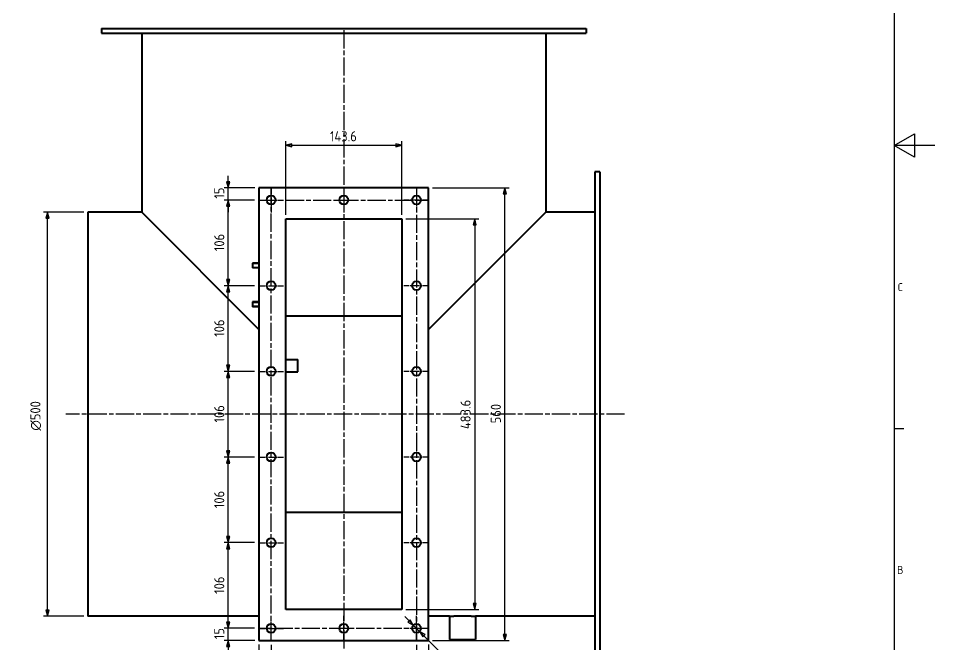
# Model space of a CAD drawing. Header units: millimetres. Extents: x 0 to 2970, y 0 to 2100.
# Drawn here: x 1835 to 2970, y 432 to 1208 of the extents above; entities that cross this region are included whole.
import ezdxf

# ---------------------------------------------------------------- set-up
doc = ezdxf.new("R2010")
doc.units = ezdxf.units.MM
doc.header["$LTSCALE"] = 5
doc.linetypes.add('CHAIN', pattern=[0.3543, 0.2362, -0.0295, 0.0591, -0.0295])
doc.layers.get('0').update_dxf_attribs({"color": 3, "lineweight": 25})
for name, color, linetype, lineweight in [('가시적인 것(ISO)', 3, 'Continuous', 40), ('가시적인 좁은 것(ISO)', 3, 'Continuous', 35), ('경계(ISO)', 7, 'Continuous', 25), ('중심 표식(ISO)', 1, 'Continuous', 25), ('중심선(ISO)', 1, 'Continuous', 25), ('치수(ISO)', 2, 'Continuous', 25)]:
    doc.layers.add(name, color=color, linetype=linetype, lineweight=lineweight)
doc.styles.add('문자 텍스트_PSTEK_POSCO', font='isocp.shx')
doc.styles.add('치수 텍스트_PSTEK_POSCO', font='isocp.shx')
doc.dimstyles.new('치수_PSTEK_POSCO', dxfattribs={"dimscale": 5, "dimtxt": 2.5, "dimasz": 1.5, "dimexe": 1, "dimexo": 1, "dimgap": 1, "dimtad": 1, "dimrnd": 1e-08, "dimdsep": 46, "dimtxsty": '치수 텍스트_PSTEK_POSCO', "dimblk": 'Filled-2', "dimcen": 0.09, "dimdle": 10, "dimclrd": 7, "dimclre": 7, "dimclrt": 2, "dimadec": 1, "dimazin": 2, "dimtfac": 1, "dimtmove": 0, "dimatfit": 3, "dimfxl": 0, "dimtolj": 1, "dimlwd": -1, "dimlwe": -1, "dimarcsym": 0})

# ---------------------------------------------------------------- blocks, each defined once
blk = doc.blocks.new('경계 Default Border')
at = {"layer": '경계(ISO)'}
blk.add_line((584, 140), (586.4, 140), dxfattribs=at)
at = {"layer": '경계(ISO)', "flags": 128}
for points in [[(10, 10), (10, 410), (584, 410), (584, 10), (10, 10)], [(594, 210), (584, 210), (589, 212.89), (589, 207.11), (584, 210)]]:
    blk.add_lwpolyline(points, dxfattribs=at)
at = {"layer": '경계(ISO)', "color": 2, "char_height": 2, "attachment_point": 7, "style": '문자 텍스트_PSTEK_POSCO'}
for s, insert in [('C', (584.83, 173.98)), ('B', (584.72, 103.98))]:
    blk.add_mtext(s, dxfattribs=dict(at, insert=insert))
blk = doc.blocks.new('Filled-2')
at = {"color": 0}
for p, q in [((0, 0), (-1, 0.27)), ((-1, 0.27), (-1, -0.27)), ((-1, 0), (0, 0)), ((-1, -0.27), (0, 0))]:
    blk.add_line(p, q, dxfattribs=at)
at = {"color": 0, "flags": 128}
blk.add_lwpolyline([(-1, -0.27), (0, 0), (-1, 0.27), (-1, -0.27)], dxfattribs=at)
at = {"color": 0}
blk.add_solid([(-1, -0.27), (0, 0), (-1, 0.27), (-1, -0.27)], dxfattribs=at)
blk = doc.blocks.new('*D23')
at = {"layer": 'Defpoints', "color": 0, "transparency": 16777216}
for p in [(1871.3, 967.7), (1921.3, 967.7), (1921.3, 467.7)]:
    blk.add_point(p, dxfattribs=at)
at = {"layer": '치수(ISO)', "color": 7, "transparency": 16777216}
for p, q in [((1916.3, 967.7), (1866.3, 967.7)), ((1871.3, 475.2), (1871.3, 960.2)), ((1916.3, 467.7), (1866.3, 467.7))]:
    blk.add_line(p, q, dxfattribs=at)
at = {"layer": '치수(ISO)', "color": 7, "transparency": 16777216, "xscale": 7.5, "yscale": 7.5, "zscale": 7.5}
for p, rotation in [((1871.3, 967.7), 90), ((1871.3, 467.7), 270)]:
    blk.add_blockref('Filled-2', p, dxfattribs=dict(at, rotation=rotation))
at = {"layer": '치수(ISO)', "color": 2, "transparency": 16777216, "insert": (1856.9, 697.3), "char_height": 12.5, "attachment_point": 4, "rotation": 90, "style": '치수 텍스트_PSTEK_POSCO'}
blk.add_mtext('\\A1;\\fAIGDT|b0|i0;\\H12.5000;\\ln\\fisocp|b0|i0;\\H12.5000;500', dxfattribs=at)
blk = doc.blocks.new('*D51')
at = {"layer": 'Defpoints', "color": 0, "transparency": 16777216}
for p in [(2148.3, 437.2), (2238.3, 419), (2238.3, 393.2)]:
    blk.add_point(p, dxfattribs=at)
at = {"layer": '치수(ISO)', "color": 7, "transparency": 16777216}
for p, q in [((2148.3, 432.2), (2148.3, 388.2)), ((2238.3, 414), (2238.3, 388.2)), ((2155.8, 393.2), (2230.8, 393.2))]:
    blk.add_line(p, q, dxfattribs=at)
at = {"layer": '치수(ISO)', "color": 7, "transparency": 16777216, "xscale": 7.5, "yscale": 7.5, "zscale": 7.5, "rotation": 180}
blk.add_blockref('Filled-2', (2148.3, 393.2), dxfattribs=at)
at = {"layer": '치수(ISO)', "color": 7, "transparency": 16777216, "xscale": 7.5, "yscale": 7.5, "zscale": 7.5}
blk.add_blockref('Filled-2', (2238.3, 393.2), dxfattribs=at)
at = {"layer": '치수(ISO)', "color": 2, "transparency": 16777216, "insert": (2186.2, 404.4), "char_height": 12.5, "attachment_point": 4, "style": '치수 텍스트_PSTEK_POSCO'}
blk.add_mtext('\\A1;90', dxfattribs=at)
blk = doc.blocks.new('*D52')
at = {"layer": 'Defpoints', "color": 0, "transparency": 16777216}
for p in [(2328.3, 437.2), (2238.3, 419), (2328.3, 393.2)]:
    blk.add_point(p, dxfattribs=at)
at = {"layer": '치수(ISO)', "color": 7, "transparency": 16777216}
for p, q in [((2328.3, 432.2), (2328.3, 388.2)), ((2238.3, 414), (2238.3, 388.2)), ((2245.8, 393.2), (2320.8, 393.2))]:
    blk.add_line(p, q, dxfattribs=at)
at = {"layer": '치수(ISO)', "color": 7, "transparency": 16777216, "xscale": 7.5, "yscale": 7.5, "zscale": 7.5, "rotation": 180}
blk.add_blockref('Filled-2', (2238.3, 393.2), dxfattribs=at)
at = {"layer": '치수(ISO)', "color": 7, "transparency": 16777216, "xscale": 7.5, "yscale": 7.5, "zscale": 7.5}
blk.add_blockref('Filled-2', (2328.3, 393.2), dxfattribs=at)
at = {"layer": '치수(ISO)', "color": 2, "transparency": 16777216, "insert": (2276.2, 404.4), "char_height": 12.5, "attachment_point": 4, "style": '치수 텍스트_PSTEK_POSCO'}
blk.add_mtext('\\A1;90', dxfattribs=at)
blk = doc.blocks.new('*D53')
at = {"layer": 'Defpoints', "color": 0, "transparency": 16777216}
for p in [(2133.3, 437.7), (2343.3, 437.7), (2343.3, 357.8)]:
    blk.add_point(p, dxfattribs=at)
at = {"layer": '치수(ISO)', "color": 7, "transparency": 16777216}
for p, q in [((2133.3, 432.7), (2133.3, 352.8)), ((2343.3, 432.7), (2343.3, 352.8)), ((2140.8, 357.8), (2335.8, 357.8))]:
    blk.add_line(p, q, dxfattribs=at)
at = {"layer": '치수(ISO)', "color": 7, "transparency": 16777216, "xscale": 7.5, "yscale": 7.5, "zscale": 7.5, "rotation": 180}
blk.add_blockref('Filled-2', (2133.3, 357.8), dxfattribs=at)
at = {"layer": '치수(ISO)', "color": 7, "transparency": 16777216, "xscale": 7.5, "yscale": 7.5, "zscale": 7.5}
blk.add_blockref('Filled-2', (2343.3, 357.8), dxfattribs=at)
at = {"layer": '치수(ISO)', "color": 2, "transparency": 16777216, "insert": (2228.2, 369.1), "char_height": 12.5, "attachment_point": 4, "style": '치수 텍스트_PSTEK_POSCO'}
blk.add_mtext('\\A1;210', dxfattribs=at)
blk = doc.blocks.new('*D54')
at = {"layer": 'Defpoints', "color": 0, "transparency": 16777216}
for p in [(2133.3, 437.7), (2148.3, 437.2), (2133.3, 393.2)]:
    blk.add_point(p, dxfattribs=at)
at = {"layer": '치수(ISO)', "color": 7, "transparency": 16777216}
for p, q in [((2133.3, 432.7), (2133.3, 388.2)), ((2148.3, 432.2), (2148.3, 388.2)), ((2125.8, 393.2), (2096.6, 393.2)), ((2148.3, 393.2), (2133.3, 393.2)), ((2155.8, 393.2), (2163.3, 393.2))]:
    blk.add_line(p, q, dxfattribs=at)
at = {"layer": '치수(ISO)', "color": 7, "transparency": 16777216, "xscale": 7.5, "yscale": 7.5, "zscale": 7.5}
blk.add_blockref('Filled-2', (2133.3, 393.2), dxfattribs=at)
at = {"layer": '치수(ISO)', "color": 7, "transparency": 16777216, "xscale": 7.5, "yscale": 7.5, "zscale": 7.5, "rotation": 180}
blk.add_blockref('Filled-2', (2148.3, 393.2), dxfattribs=at)
at = {"layer": '치수(ISO)', "color": 2, "transparency": 16777216, "insert": (2101.6, 404.4), "char_height": 12.5, "attachment_point": 4, "style": '치수 텍스트_PSTEK_POSCO'}
blk.add_mtext('\\A1;15', dxfattribs=at)
blk = doc.blocks.new('*D55')
at = {"layer": 'Defpoints', "color": 0, "transparency": 16777216}
for p in [(2148.3, 437.2), (2343.3, 437.7), (2148.3, 393.2)]:
    blk.add_point(p, dxfattribs=at)
at = {"layer": '치수(ISO)', "color": 7, "transparency": 16777216}
for p, q in [((2148.3, 432.2), (2148.3, 388.2)), ((2343.3, 432.7), (2343.3, 388.2)), ((2335.8, 393.2), (2155.8, 393.2))]:
    blk.add_line(p, q, dxfattribs=at)
at = {"layer": '치수(ISO)', "color": 7, "transparency": 16777216, "xscale": 7.5, "yscale": 7.5, "zscale": 7.5, "rotation": 180}
blk.add_blockref('Filled-2', (2148.3, 393.2), dxfattribs=at)
at = {"layer": '치수(ISO)', "color": 7, "transparency": 16777216, "xscale": 7.5, "yscale": 7.5, "zscale": 7.5}
blk.add_blockref('Filled-2', (2343.3, 393.2), dxfattribs=at)
at = {"layer": '치수(ISO)', "color": 2, "transparency": 16777216, "insert": (2235.6, 404.4), "char_height": 12.5, "attachment_point": 4, "style": '치수 텍스트_PSTEK_POSCO'}
blk.add_mtext('\\A1;195', dxfattribs=at)
blk = doc.blocks.new('*D56')
at = {"layer": 'Defpoints', "color": 0, "transparency": 16777216}
for p in [(2095.3, 452.7), (2132.8, 452.7), (2133.3, 437.7)]:
    blk.add_point(p, dxfattribs=at)
at = {"layer": '치수(ISO)', "color": 7, "transparency": 16777216}
for p, q in [((2095.3, 460.2), (2095.3, 467.7)), ((2127.8, 452.7), (2090.3, 452.7)), ((2095.3, 437.7), (2095.3, 452.7)), ((2128.3, 437.7), (2090.3, 437.7)), ((2095.3, 430.2), (2095.3, 422.7))]:
    blk.add_line(p, q, dxfattribs=at)
at = {"layer": '치수(ISO)', "color": 7, "transparency": 16777216, "xscale": 7.5, "yscale": 7.5, "zscale": 7.5}
for p, rotation in [((2095.3, 452.7), 270), ((2095.3, 437.7), 90)]:
    blk.add_blockref('Filled-2', p, dxfattribs=dict(at, rotation=rotation))
at = {"layer": '치수(ISO)', "color": 2, "transparency": 16777216, "insert": (2084.1, 439.3), "char_height": 12.5, "attachment_point": 4, "rotation": 90, "style": '치수 텍스트_PSTEK_POSCO'}
blk.add_mtext('\\A1;15', dxfattribs=at)
blk = doc.blocks.new('*D57')
at = {"layer": 'Defpoints', "color": 0, "transparency": 16777216}
for p in [(2095.3, 558.7), (2132.8, 558.7), (2132.8, 452.7)]:
    blk.add_point(p, dxfattribs=at)
at = {"layer": '치수(ISO)', "color": 7, "transparency": 16777216}
for p, q in [((2127.8, 558.7), (2090.3, 558.7)), ((2095.3, 460.2), (2095.3, 551.2)), ((2127.8, 452.7), (2090.3, 452.7))]:
    blk.add_line(p, q, dxfattribs=at)
at = {"layer": '치수(ISO)', "color": 7, "transparency": 16777216, "xscale": 7.5, "yscale": 7.5, "zscale": 7.5}
for p, rotation in [((2095.3, 558.7), 90), ((2095.3, 452.7), 270)]:
    blk.add_blockref('Filled-2', p, dxfattribs=dict(at, rotation=rotation))
at = {"layer": '치수(ISO)', "color": 2, "transparency": 16777216, "insert": (2084.1, 495.3), "char_height": 12.5, "attachment_point": 4, "rotation": 90, "style": '치수 텍스트_PSTEK_POSCO'}
blk.add_mtext('\\A1;106', dxfattribs=at)
blk = doc.blocks.new('*D58')
at = {"layer": 'Defpoints', "color": 0, "transparency": 16777216}
for p in [(2095.3, 664.7), (2132.8, 664.7), (2132.8, 558.7)]:
    blk.add_point(p, dxfattribs=at)
at = {"layer": '치수(ISO)', "color": 7, "transparency": 16777216}
for p, q in [((2127.8, 664.7), (2090.3, 664.7)), ((2095.3, 566.2), (2095.3, 657.2)), ((2127.8, 558.7), (2090.3, 558.7))]:
    blk.add_line(p, q, dxfattribs=at)
at = {"layer": '치수(ISO)', "color": 7, "transparency": 16777216, "xscale": 7.5, "yscale": 7.5, "zscale": 7.5}
for p, rotation in [((2095.3, 664.7), 90), ((2095.3, 558.7), 270)]:
    blk.add_blockref('Filled-2', p, dxfattribs=dict(at, rotation=rotation))
at = {"layer": '치수(ISO)', "color": 2, "transparency": 16777216, "insert": (2084.1, 601.4), "char_height": 12.5, "attachment_point": 4, "rotation": 90, "style": '치수 텍스트_PSTEK_POSCO'}
blk.add_mtext('\\A1;106', dxfattribs=at)
blk = doc.blocks.new('*D59')
at = {"layer": 'Defpoints', "color": 0, "transparency": 16777216}
for p in [(2095.3, 770.7), (2132.8, 770.7), (2132.8, 664.7)]:
    blk.add_point(p, dxfattribs=at)
at = {"layer": '치수(ISO)', "color": 7, "transparency": 16777216}
for p, q in [((2127.8, 770.7), (2090.3, 770.7)), ((2095.3, 672.2), (2095.3, 763.2)), ((2127.8, 664.7), (2090.3, 664.7))]:
    blk.add_line(p, q, dxfattribs=at)
at = {"layer": '치수(ISO)', "color": 7, "transparency": 16777216, "xscale": 7.5, "yscale": 7.5, "zscale": 7.5}
for p, rotation in [((2095.3, 770.7), 90), ((2095.3, 664.7), 270)]:
    blk.add_blockref('Filled-2', p, dxfattribs=dict(at, rotation=rotation))
at = {"layer": '치수(ISO)', "color": 2, "transparency": 16777216, "insert": (2084.1, 707.4), "char_height": 12.5, "attachment_point": 4, "rotation": 90, "style": '치수 텍스트_PSTEK_POSCO'}
blk.add_mtext('\\A1;106', dxfattribs=at)
blk = doc.blocks.new('*D60')
at = {"layer": 'Defpoints', "color": 0, "transparency": 16777216}
for p in [(2095.3, 876.7), (2132.8, 876.7), (2132.8, 770.7)]:
    blk.add_point(p, dxfattribs=at)
at = {"layer": '치수(ISO)', "color": 7, "transparency": 16777216}
for p, q in [((2127.8, 876.7), (2090.3, 876.7)), ((2095.3, 778.2), (2095.3, 869.2)), ((2127.8, 770.7), (2090.3, 770.7))]:
    blk.add_line(p, q, dxfattribs=at)
at = {"layer": '치수(ISO)', "color": 7, "transparency": 16777216, "xscale": 7.5, "yscale": 7.5, "zscale": 7.5}
for p, rotation in [((2095.3, 876.7), 90), ((2095.3, 770.7), 270)]:
    blk.add_blockref('Filled-2', p, dxfattribs=dict(at, rotation=rotation))
at = {"layer": '치수(ISO)', "color": 2, "transparency": 16777216, "insert": (2084.1, 813.4), "char_height": 12.5, "attachment_point": 4, "rotation": 90, "style": '치수 텍스트_PSTEK_POSCO'}
blk.add_mtext('\\A1;106', dxfattribs=at)
blk = doc.blocks.new('*D61')
at = {"layer": 'Defpoints', "color": 0, "transparency": 16777216}
for p in [(2095.3, 982.7), (2132.8, 982.7), (2132.8, 876.7)]:
    blk.add_point(p, dxfattribs=at)
at = {"layer": '치수(ISO)', "color": 7, "transparency": 16777216}
for p, q in [((2127.8, 982.7), (2090.3, 982.7)), ((2095.3, 884.2), (2095.3, 975.2)), ((2127.8, 876.7), (2090.3, 876.7))]:
    blk.add_line(p, q, dxfattribs=at)
at = {"layer": '치수(ISO)', "color": 7, "transparency": 16777216, "xscale": 7.5, "yscale": 7.5, "zscale": 7.5}
for p, rotation in [((2095.3, 982.7), 90), ((2095.3, 876.7), 270)]:
    blk.add_blockref('Filled-2', p, dxfattribs=dict(at, rotation=rotation))
at = {"layer": '치수(ISO)', "color": 2, "transparency": 16777216, "insert": (2084.1, 919.4), "char_height": 12.5, "attachment_point": 4, "rotation": 90, "style": '치수 텍스트_PSTEK_POSCO'}
blk.add_mtext('\\A1;106', dxfattribs=at)
blk = doc.blocks.new('*D62')
at = {"layer": 'Defpoints', "color": 0, "transparency": 16777216}
for p in [(2095.3, 997.7), (2133.3, 997.7), (2132.8, 982.7)]:
    blk.add_point(p, dxfattribs=at)
at = {"layer": '치수(ISO)', "color": 7, "transparency": 16777216}
for p, q in [((2095.3, 1005.2), (2095.3, 1012.7)), ((2128.3, 997.7), (2090.3, 997.7)), ((2095.3, 982.7), (2095.3, 997.7)), ((2127.8, 982.7), (2090.3, 982.7)), ((2095.3, 975.2), (2095.3, 967.7))]:
    blk.add_line(p, q, dxfattribs=at)
at = {"layer": '치수(ISO)', "color": 7, "transparency": 16777216, "xscale": 7.5, "yscale": 7.5, "zscale": 7.5}
for p, rotation in [((2095.3, 997.7), 270), ((2095.3, 982.7), 90)]:
    blk.add_blockref('Filled-2', p, dxfattribs=dict(at, rotation=rotation))
at = {"layer": '치수(ISO)', "color": 2, "transparency": 16777216, "insert": (2084.1, 984.3), "char_height": 12.5, "attachment_point": 4, "rotation": 90, "style": '치수 텍스트_PSTEK_POSCO'}
blk.add_mtext('\\A1;15', dxfattribs=at)
blk = doc.blocks.new('*D63')
at = {"layer": 'Defpoints', "color": 0, "transparency": 16777216}
for p in [(2310.1, 1050.4), (2166.5, 959.5), (2310.1, 959.5)]:
    blk.add_point(p, dxfattribs=at)
at = {"layer": '치수(ISO)', "color": 7, "transparency": 16777216}
for p, q in [((2166.5, 964.5), (2166.5, 1055.4)), ((2310.1, 964.5), (2310.1, 1055.4)), ((2174, 1050.4), (2302.6, 1050.4))]:
    blk.add_line(p, q, dxfattribs=at)
at = {"layer": '치수(ISO)', "color": 7, "transparency": 16777216, "xscale": 7.5, "yscale": 7.5, "zscale": 7.5, "rotation": 180}
blk.add_blockref('Filled-2', (2166.5, 1050.4), dxfattribs=at)
at = {"layer": '치수(ISO)', "color": 7, "transparency": 16777216, "xscale": 7.5, "yscale": 7.5, "zscale": 7.5}
blk.add_blockref('Filled-2', (2310.1, 1050.4), dxfattribs=at)
at = {"layer": '치수(ISO)', "color": 2, "transparency": 16777216, "insert": (2221.1, 1061.6), "char_height": 12.5, "attachment_point": 4, "style": '치수 텍스트_PSTEK_POSCO'}
blk.add_mtext('\\A1;143.6', dxfattribs=at)
blk = doc.blocks.new('*D64')
at = {"layer": 'Defpoints', "color": 0, "transparency": 16777216}
for p in [(2310.1, 959.5), (2310.1, 475.9), (2400.4, 475.9)]:
    blk.add_point(p, dxfattribs=at)
at = {"layer": '치수(ISO)', "color": 7, "transparency": 16777216}
for p, q in [((2315.1, 959.5), (2405.4, 959.5)), ((2400.4, 952), (2400.4, 483.4)), ((2315.1, 475.9), (2405.4, 475.9))]:
    blk.add_line(p, q, dxfattribs=at)
at = {"layer": '치수(ISO)', "color": 7, "transparency": 16777216, "xscale": 7.5, "yscale": 7.5, "zscale": 7.5}
for p, rotation in [((2400.4, 959.5), 90), ((2400.4, 475.9), 270)]:
    blk.add_blockref('Filled-2', p, dxfattribs=dict(at, rotation=rotation))
at = {"layer": '치수(ISO)', "color": 2, "transparency": 16777216, "insert": (2389.1, 699.2), "char_height": 12.5, "attachment_point": 4, "rotation": 90, "style": '치수 텍스트_PSTEK_POSCO'}
blk.add_mtext('\\A1;483.6', dxfattribs=at)
blk = doc.blocks.new('*D65')
at = {"layer": 'Defpoints', "color": 0, "transparency": 16777216}
for p in [(2343.3, 997.7), (2437.9, 997.7), (2343.3, 437.7)]:
    blk.add_point(p, dxfattribs=at)
at = {"layer": '치수(ISO)', "color": 7, "transparency": 16777216}
for p, q in [((2348.3, 997.7), (2442.9, 997.7)), ((2437.9, 445.2), (2437.9, 990.2)), ((2348.3, 437.7), (2442.9, 437.7))]:
    blk.add_line(p, q, dxfattribs=at)
at = {"layer": '치수(ISO)', "color": 7, "transparency": 16777216, "xscale": 7.5, "yscale": 7.5, "zscale": 7.5}
for p, rotation in [((2437.9, 997.7), 90), ((2437.9, 437.7), 270)]:
    blk.add_blockref('Filled-2', p, dxfattribs=dict(at, rotation=rotation))
at = {"layer": '치수(ISO)', "color": 2, "transparency": 16777216, "insert": (2426.6, 706.4), "char_height": 12.5, "attachment_point": 4, "rotation": 90, "style": '치수 텍스트_PSTEK_POSCO'}
blk.add_mtext('\\A1;560', dxfattribs=at)
blk = doc.blocks.new('*D66')
at = {"layer": 'Defpoints', "color": 0, "transparency": 16777216}
for p in [(2324.4, 456.6), (2332.2, 448.8)]:
    blk.add_point(p, dxfattribs=at)
at = {"layer": '치수(ISO)', "color": 7, "transparency": 16777216}
for p, q in [((2319.1, 461.9), (2313.8, 467.2)), ((2324.4, 456.6), (2332.2, 448.8)), ((2337.5, 443.5), (2388.7, 392.3))]:
    blk.add_line(p, q, dxfattribs=at)
at = {"layer": '치수(ISO)', "color": 7, "transparency": 16777216, "xscale": 7.5, "yscale": 7.5, "zscale": 7.5}
for p, rotation in [((2324.4, 456.6), 315.0000000000076), ((2332.2, 448.8), 135.0000000000075)]:
    blk.add_blockref('Filled-2', p, dxfattribs=dict(at, rotation=rotation))
at = {"layer": '치수(ISO)', "color": 2, "transparency": 16777216, "insert": (2379, 417.9), "char_height": 12.5, "attachment_point": 4, "rotation": 315, "style": '치수 텍스트_PSTEK_POSCO'}
blk.add_mtext('\\A1;∅11', dxfattribs=at)

msp = doc.modelspace()

# ---------------------------------------------------------------- linework, layer by layer
at = {"layer": '가시적인 것(ISO)'}
for p, q in [((1938.3245, 1195.1668), (2538.3245, 1195.1668)), ((1938.3245, 1195.1668), (1938.3245, 1189.1668)), ((2538.3245, 1195.1668), (2538.3245, 1189.1668)), ((1938.3245, 1189.1668), (2538.3245, 1189.1668)), ((1988.3245, 1189.1668), (1988.3245, 967.6668)), ((2488.3245, 1189.1668), (2488.3245, 967.6668)), ((2549.3245, 1017.6668), (2549.3245, 417.6668)), ((2555.3245, 1017.6668), (2549.3245, 1017.6668)), ((2555.3245, 1017.6668), (2555.3245, 417.6668)), ((2133.3245, 997.6668), (2133.3245, 437.6668)), ((2343.3245, 997.6668), (2133.3245, 997.6668)), ((2343.3245, 437.6668), (2343.3245, 997.6668)), ((1921.3245, 967.6668), (1921.3245, 467.6668)), ((1988.3245, 967.6668), (1921.3245, 967.6668)), ((1988.3245, 967.6668), (2133.3245, 822.6668)), ((2343.3245, 822.6668), (2488.3245, 967.6668)), ((2549.3245, 967.6668), (2488.3245, 967.6668)), ((2166.5245, 475.8668), (2166.5245, 959.4668)), ((2166.5245, 959.4668), (2310.1245, 959.4668)), ((2310.1245, 959.4668), (2310.1245, 475.8668)), ((2125.3245, 904.6668), (2125.3245, 898.6668)), ((2133.3245, 904.6668), (2125.3245, 904.6668)), ((2133.3245, 898.6668), (2125.3245, 898.6668)), ((2125.3245, 856.6668), (2125.3245, 850.6668)), ((2133.3245, 856.6668), (2125.3245, 856.6668)), ((2133.3245, 850.6668), (2125.3245, 850.6668)), ((2166.5245, 839.4668), (2310.1245, 839.4668)), ((2166.5245, 785.1668), (2181.5245, 785.1668)), ((2181.5245, 770.1668), (2181.5245, 785.1668)), ((2166.5245, 770.1668), (2181.5245, 770.1668)), ((2310.1245, 595.8668), (2166.5245, 595.8668)), ((2133.3245, 467.6668), (1921.3245, 467.6668)), ((2310.1245, 475.8668), (2166.5245, 475.8668)), ((2369.3245, 467.6668), (2343.3245, 467.6668)), ((2369.3245, 467.6668), (2369.3245, 438.8668)), ((2401.3245, 467.6668), (2401.3245, 438.8668)), ((2549.3245, 467.6668), (2401.3245, 467.6668)), ((2133.3245, 437.6668), (2343.3245, 437.6668)), ((2369.3245, 438.8668), (2401.3245, 438.8668))]:
    msp.add_line(p, q, dxfattribs=at)
for centre in [(2148.3245, 982.6668), (2238.3245, 982.6668), (2328.3245, 982.6668), (2148.3245, 876.6668), (2328.3245, 876.6668), (2148.3245, 770.6668), (2328.3245, 770.6668), (2148.3245, 664.6668), (2328.3245, 664.6668), (2148.3245, 558.6668), (2328.3245, 558.6668), (2148.3245, 452.6668), (2238.3245, 452.6668), (2328.3245, 452.6668)]:
    msp.add_circle(centre, 5.5, dxfattribs=at)
for points, knots in [([(2369.3245, 467.6668), (2369.363, 467.6693), (2369.4207, 467.6731), (2369.8257, 467.6985), (2370.1345, 467.7177), (2370.951, 467.766), (2371.4594, 467.7951), (2372.6342, 467.8575), (2373.3006, 467.8908), (2374.7209, 467.9551), (2375.5233, 467.9884), (2377.2705, 468.0509), (2378.2153, 468.08), (2380.1863, 468.1284), (2381.214, 468.1476), (2383.2807, 468.1731), (2384.3197, 468.1794), (2385.3245, 468.1794)], [7.2345057, 7.2345057, 7.2345057, 7.2345057, 7.535943352, 7.535943352, 7.837381004, 7.837381004, 8.138818656, 8.138818656, 8.440256308, 8.440256308, 8.741694131, 8.741694131, 9.043131954, 9.043131954, 9.344569777, 9.344569777, 9.6460076, 9.6460076, 9.6460076, 9.6460076]), ([(2385.3245, 468.1794), (2386.3293, 468.1794), (2387.3683, 468.1731), (2389.435, 468.1476), (2390.4627, 468.1284), (2392.4337, 468.08), (2393.3785, 468.0509), (2395.1257, 467.9884), (2395.9281, 467.9551), (2397.3483, 467.8908), (2398.0148, 467.8575), (2399.1896, 467.7951), (2399.698, 467.766), (2400.5145, 467.7177), (2400.8233, 467.6985), (2401.2283, 467.6731), (2401.286, 467.6693), (2401.3245, 467.6668)], [0, 0, 0, 0, 0.301437823, 0.301437823, 0.602875646, 0.602875646, 0.904313469, 0.904313469, 1.205751292, 1.205751292, 1.507188944, 1.507188944, 1.808626596, 1.808626596, 2.110064248, 2.110064248, 2.4115019, 2.4115019, 2.4115019, 2.4115019])]:
    msp.add_open_spline(points, degree=3, knots=knots, dxfattribs=at)
at = {"layer": '가시적인 좁은 것(ISO)'}
for p, q in [((2133.3245, 904.0678), (2125.3245, 904.0678)), ((2125.3245, 899.2658), (2133.3245, 899.2658)), ((2133.3245, 856.0678), (2125.3245, 856.0678)), ((2125.3245, 851.2658), (2133.3245, 851.2658))]:
    msp.add_line(p, q, dxfattribs=at)
at = {"layer": '중심 표식(ISO)', "linetype": 'CHAIN', "ltscale": 6.889386}
for p, q in [((2148.3245, 998.1668), (2148.3245, 967.1668)), ((2238.3245, 998.1668), (2238.3245, 967.1668)), ((2328.3245, 998.1668), (2328.3245, 967.1668)), ((2132.8245, 982.6668), (2163.8245, 982.6668)), ((2343.8245, 982.6668), (2312.8245, 982.6668)), ((2132.8245, 876.6668), (2163.8245, 876.6668)), ((2343.8245, 876.6668), (2312.8245, 876.6668)), ((2132.8245, 770.6668), (2163.8245, 770.6668)), ((2343.8245, 770.6668), (2312.8245, 770.6668)), ((2132.8245, 664.6668), (2163.8245, 664.6668)), ((2343.8245, 664.6668), (2312.8245, 664.6668)), ((2132.8245, 558.6668), (2163.8245, 558.6668)), ((2343.8245, 558.6668), (2312.8245, 558.6668)), ((2148.3245, 437.1668), (2148.3245, 468.1668)), ((2238.3245, 437.1668), (2238.3245, 468.1668)), ((2328.3245, 437.1668), (2328.3245, 468.1668)), ((2132.8245, 452.6668), (2163.8245, 452.6668)), ((2343.8245, 452.6668), (2312.8245, 452.6668))]:
    msp.add_line(p, q, dxfattribs=at)
at = {"layer": '중심선(ISO)', "linetype": 'CHAIN', "ltscale": 19.051651}
for p, q in [((2238.3245, 1192.9168), (2238.3245, 418.9594)), ((2148.3245, 437.1668), (2148.3245, 998.1668)), ((2328.3245, 998.1668), (2328.3245, 437.1668)), ((2132.8245, 982.6668), (2343.8245, 982.6668)), ((2586.0851, 717.6668), (1893.9494, 717.6668)), ((2343.8245, 452.6668), (2132.8245, 452.6668))]:
    msp.add_line(p, q, dxfattribs=at)

# ---------------------------------------------------------------- block references
at = {"xscale": 5, "yscale": 5, "zscale": 5}
msp.add_blockref('경계 Default Border', (0, 0), dxfattribs=at)

# ---------------------------------------------------------------- dimensions: what is measured, and where the dimension line sits
at = {"layer": '치수(ISO)', "color": 7}
for base, p1, p2, angle, override, picture, middle in [((2310.1245, 1050.3946), (2166.5245, 959.4668), (2310.1245, 959.4668), 180, {"dimdec": 2, "dimtp": 0, "dimtm": 0, "dimtdec": 2, "dimtofl": 0, "dimatfit": 1}, '*D63', (2238.3245, 1050.3946)), ((2095.3433, 997.6668), (2132.8245, 982.6668), (2133.3245, 997.6668), 90, {"dimdec": 2, "dimblk1": 'Filled-2', "dimsah": 1, "dimtp": 0, "dimtm": 0, "dimtdec": 2, "dimtofl": 1, "dimatfit": 1}, '*D62', (2095.3433, 990.1668)), ((2437.8583, 997.6668), (2343.3245, 437.6668), (2343.3245, 997.6668), 90, {"dimdec": 2, "dimtp": 0, "dimtm": 0, "dimtdec": 2, "dimtofl": 0, "dimatfit": 1}, '*D65', (2437.8583, 717.6668)), ((2095.3433, 982.6668), (2132.8245, 876.6668), (2132.8245, 982.6668), 90, {"dimdec": 2, "dimblk1": 'Filled-2', "dimblk2": 'Filled-2', "dimsah": 1, "dimtp": 0, "dimtm": 0, "dimtdec": 2, "dimtofl": 0, "dimatfit": 1}, '*D61', (2095.3433, 929.7168)), ((2400.3759, 475.8668), (2310.1245, 959.4668), (2310.1245, 475.8668), 90, {"dimdec": 2, "dimtp": 0, "dimtm": 0, "dimtdec": 2, "dimtofl": 0, "dimatfit": 1}, '*D64', (2400.3759, 717.6668)), ((2095.3433, 876.6668), (2132.8245, 770.6668), (2132.8245, 876.6668), 90, {"dimdec": 2, "dimblk1": 'Filled-2', "dimblk2": 'Filled-2', "dimsah": 1, "dimtp": 0, "dimtm": 0, "dimtdec": 2, "dimtofl": 0, "dimatfit": 1}, '*D60', (2095.3433, 823.7168)), ((2095.3433, 770.6668), (2132.8245, 664.6668), (2132.8245, 770.6668), 90, {"dimdec": 2, "dimblk1": 'Filled-2', "dimblk2": 'Filled-2', "dimsah": 1, "dimtp": 0, "dimtm": 0, "dimtdec": 2, "dimtofl": 0, "dimatfit": 1}, '*D59', (2095.3433, 717.7168)), ((2095.3433, 664.6668), (2132.8245, 558.6668), (2132.8245, 664.6668), 90, {"dimdec": 2, "dimblk1": 'Filled-2', "dimblk2": 'Filled-2', "dimsah": 1, "dimtp": 0, "dimtm": 0, "dimtdec": 2, "dimtofl": 0, "dimatfit": 1}, '*D58', (2095.3433, 611.7168)), ((2095.3433, 558.6668), (2132.8245, 452.6668), (2132.8245, 558.6668), 90, {"dimdec": 2, "dimblk2": 'Filled-2', "dimsah": 1, "dimtp": 0, "dimtm": 0, "dimtdec": 2, "dimtofl": 0, "dimatfit": 1}, '*D57', (2095.3433, 505.6168)), ((2095.3433, 452.6668), (2133.3245, 437.6668), (2132.8245, 452.6668), 270, {"dimdec": 2, "dimtp": 0, "dimtm": 0, "dimtdec": 2, "dimtofl": 1, "dimatfit": 1}, '*D56', (2095.3433, 445.1668)), ((2343.3245, 357.8013), (2133.3245, 437.6668), (2343.3245, 437.6668), 180, {"dimdec": 2, "dimtp": 0, "dimtm": 0, "dimtdec": 2, "dimtofl": 0, "dimatfit": 1}, '*D53', (2238.3245, 357.8013)), ((2328.3245, 393.1694), (2238.3245, 418.9594), (2328.3245, 437.1668), 180, {"dimdec": 2, "dimtp": 0, "dimtm": 0, "dimtdec": 2, "dimtofl": 0, "dimatfit": 1}, '*D52', (2283.3245, 393.1694))]:
    dim = msp.add_linear_dim(base=base, p1=p1, p2=p2, angle=angle, dimstyle='치수_PSTEK_POSCO', override=override, dxfattribs=at)
    dim.commit()
    dim.dimension.update_dxf_attribs({"geometry": picture, "text_midpoint": middle, "dimtype": 160})
dim = msp.add_linear_dim(base=(1871.3245, 967.6668), p1=(1921.3245, 467.6668), p2=(1921.3245, 967.6668), angle=90, text='\\fAIGDT|b0|i0;\\H12.5000;\\ln\\fisocp|b0|i0;\\H12.5000;<>', dimstyle='치수_PSTEK_POSCO', override={"dimdec": 2, "dimtp": 0, "dimtm": 0, "dimtdec": 2, "dimtofl": 0, "dimatfit": 1}, dxfattribs=at)
dim.commit()
dim.dimension.update_dxf_attribs({"geometry": '*D23', "text_midpoint": (1871.3245, 717.6668), "dimtype": 160})
dim = msp.add_diameter_dim_2p(p1=(2324.4354, 456.5559), p2=(2332.2136, 448.7778), dimstyle='치수_PSTEK_POSCO', override={"dimdec": 2, "dimlfac": 1, "dimtp": 0, "dimtm": 0, "dimtdec": 2, "dimatfit": 2}, dxfattribs=at)
dim.commit()
dim.dimension.update_dxf_attribs({"geometry": '*D66', "text_midpoint": (2378.1117, 402.8796), "dimtype": 163})
for base, p1, p2, override, picture, middle in [((2133.3245, 393.1694), (2148.3245, 437.1668), (2133.3245, 437.6668), {"dimdec": 2, "dimblk1": 'Filled-2', "dimsah": 1, "dimtp": 0, "dimtm": 0, "dimtdec": 2, "dimtofl": 1, "dimatfit": 1}, '*D54', (2107.4406, 393.1694)), ((2148.3245, 393.1694), (2343.3245, 437.6668), (2148.3245, 437.1668), {"dimdec": 2, "dimblk2": 'Filled-2', "dimsah": 1, "dimtp": 0, "dimtm": 0, "dimtdec": 2, "dimtofl": 0, "dimatfit": 1}, '*D55', (2245.8745, 393.1694)), ((2238.3245, 393.1694), (2148.3245, 437.1668), (2238.3245, 418.9594), {"dimdec": 2, "dimtp": 0, "dimtm": 0, "dimtdec": 2, "dimtofl": 0, "dimatfit": 1}, '*D51', (2193.3245, 393.1694))]:
    dim = msp.add_linear_dim(base=base, p1=p1, p2=p2, dimstyle='치수_PSTEK_POSCO', override=override, dxfattribs=at)
    dim.commit()
    dim.dimension.update_dxf_attribs({"geometry": picture, "text_midpoint": middle, "dimtype": 160})

doc.saveas('drawing.dxf')
